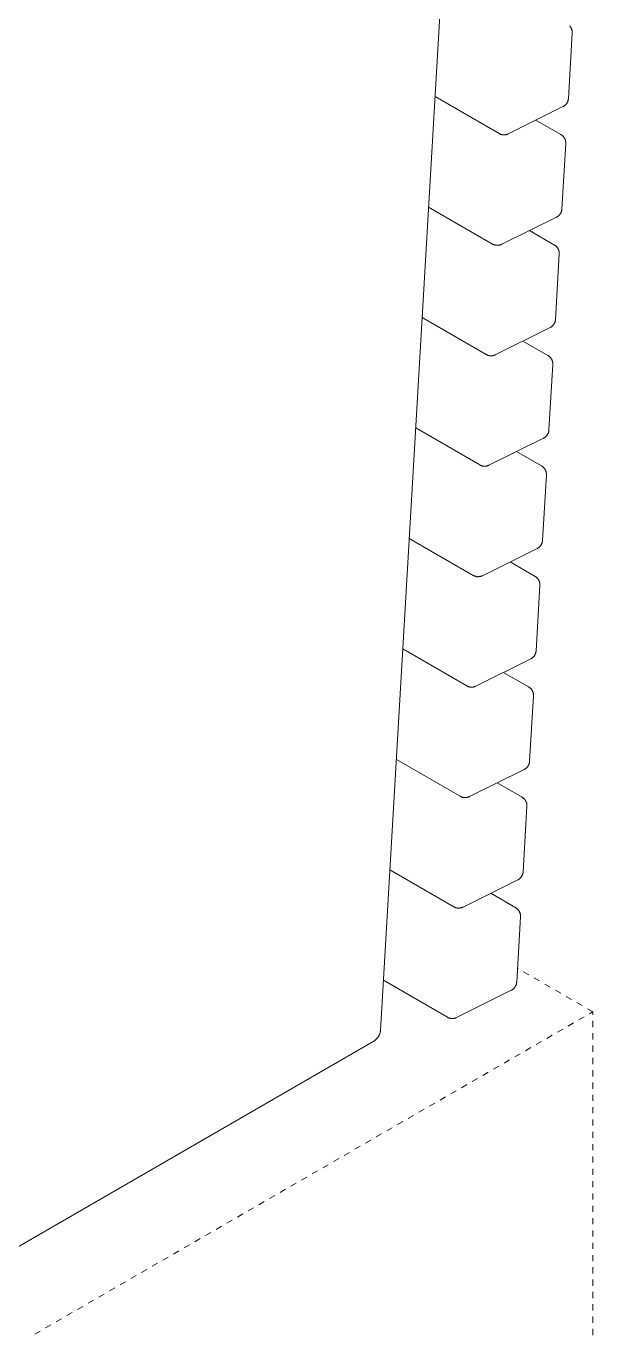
# Model space of a CAD drawing. Header units: inches. Extents: x 7 to 162, y -1 to 92.
# Drawn here: x 121.4 to 130.6, y 39.45 to 60.6 of the extents above; entities that cross this region are included whole.
import ezdxf

# ---------------------------------------------------------------- set-up
doc = ezdxf.new("R2010")
doc.units = ezdxf.units.IN
doc.linetypes.add('HIDDEN', pattern=[1.905, 1.27, -0.635])
doc.layers.add('ZANO_R', color=7, linetype='Continuous', lineweight=0)
doc.layers.add('ZANO_R_przerywana', color=250, linetype='HIDDEN', lineweight=0)

msp = doc.modelspace()

# ---------------------------------------------------------------- linework, layer by layer
at = {"layer": 'ZANO_R'}
for p, q in [((128.59193, 68.89674), (127.15269, 44.29958)), ((130.2659, 60.48923), (130.20373, 59.42668)), ((130.22536, 60.60424), (130.22895, 60.60014)), ((130.22895, 60.60014), (130.23239, 60.59592)), ((130.23239, 60.59592), (130.23568, 60.59159)), ((130.23568, 60.59159), (130.23883, 60.58714)), ((130.23883, 60.58714), (130.24181, 60.58259)), ((130.24181, 60.58259), (130.24464, 60.57794)), ((130.24464, 60.57794), (130.2473, 60.5732)), ((130.2473, 60.5732), (130.2498, 60.56836)), ((130.2498, 60.56836), (130.25214, 60.56344)), ((130.25214, 60.56344), (130.2543, 60.55844)), ((130.2543, 60.55844), (130.25628, 60.55338)), ((130.25628, 60.55338), (130.25809, 60.54824)), ((130.25809, 60.54824), (130.25972, 60.54305)), ((130.25972, 60.54305), (130.26117, 60.5378)), ((130.26117, 60.5378), (130.26244, 60.53251)), ((130.26244, 60.53251), (130.26353, 60.52717)), ((130.26353, 60.52717), (130.26443, 60.5218)), ((130.26443, 60.5218), (130.26514, 60.51641)), ((130.26514, 60.51641), (130.26567, 60.51099)), ((130.26567, 60.51099), (130.26601, 60.50556)), ((130.26613, 60.49467), (130.2659, 60.48923)), ((130.26601, 60.50556), (130.26616, 60.50012)), ((130.26616, 60.50012), (130.26613, 60.49467)), ((129.07855, 58.8579), (128.03963, 59.45772)), ((130.11652, 59.29477), (129.22741, 58.85323)), ((130.12126, 59.29723), (130.11652, 59.29477)), ((130.12592, 59.29984), (130.12126, 59.29723)), ((130.13049, 59.30262), (130.12592, 59.29984)), ((130.13496, 59.30554), (130.13049, 59.30262)), ((130.13933, 59.30862), (130.13496, 59.30554)), ((130.14359, 59.31184), (130.13933, 59.30862)), ((130.14774, 59.31521), (130.14359, 59.31184)), ((130.15178, 59.31871), (130.14774, 59.31521)), ((130.15569, 59.32235), (130.15178, 59.31871)), ((130.15948, 59.32612), (130.15569, 59.32235)), ((130.16313, 59.33002), (130.15948, 59.32612)), ((130.16665, 59.33404), (130.16313, 59.33002)), ((130.17004, 59.33817), (130.16665, 59.33404)), ((130.17328, 59.34242), (130.17004, 59.33817)), ((130.17638, 59.34677), (130.17328, 59.34242)), ((130.17933, 59.35123), (130.17638, 59.34677)), ((130.18212, 59.35579), (130.17933, 59.35123)), ((130.18476, 59.36043), (130.18212, 59.35579)), ((130.18724, 59.36517), (130.18476, 59.36043)), ((130.18955, 59.36998), (130.18724, 59.36517)), ((130.19171, 59.37487), (130.18955, 59.36998)), ((130.19369, 59.37983), (130.19171, 59.37487)), ((130.19551, 59.38486), (130.19369, 59.37983)), ((130.19715, 59.38994), (130.19551, 59.38486)), ((130.19862, 59.39508), (130.19715, 59.38994)), ((130.19992, 59.40027), (130.19862, 59.39508)), ((130.20104, 59.40549), (130.19992, 59.40027)), ((130.20198, 59.41075), (130.20104, 59.40549)), ((130.20274, 59.41604), (130.20198, 59.41075)), ((130.20333, 59.42135), (130.20274, 59.41604)), ((130.20373, 59.42668), (130.20333, 59.42135)), ((129.67647, 59.07624), (130.08247, 58.84183)), ((129.08322, 58.8553), (129.07855, 58.8579)), ((129.08799, 58.85287), (129.08322, 58.8553)), ((129.09283, 58.85059), (129.08799, 58.85287)), ((129.09775, 58.84849), (129.09283, 58.85059)), ((129.10273, 58.84655), (129.09775, 58.84849)), ((129.10778, 58.84478), (129.10273, 58.84655)), ((129.11288, 58.84318), (129.10778, 58.84478)), ((129.11804, 58.84176), (129.11288, 58.84318)), ((129.12324, 58.84052), (129.11804, 58.84176)), ((129.12848, 58.83945), (129.12324, 58.84052)), ((129.13376, 58.83856), (129.12848, 58.83945)), ((129.13906, 58.83785), (129.13376, 58.83856)), ((129.14438, 58.83732), (129.13906, 58.83785)), ((129.14972, 58.83697), (129.14438, 58.83732)), ((129.15506, 58.8368), (129.14972, 58.83697)), ((129.16041, 58.83682), (129.15506, 58.8368)), ((129.16576, 58.83701), (129.16041, 58.83682)), ((129.17109, 58.83739), (129.16576, 58.83701)), ((129.17641, 58.83795), (129.17109, 58.83739)), ((129.18171, 58.83869), (129.17641, 58.83795)), ((129.18698, 58.8396), (129.18171, 58.83869)), ((129.19222, 58.8407), (129.18698, 58.8396)), ((129.19741, 58.84197), (129.19222, 58.8407)), ((129.20256, 58.84342), (129.19741, 58.84197)), ((129.20766, 58.84504), (129.20256, 58.84342)), ((129.2127, 58.84684), (129.20766, 58.84504)), ((129.21767, 58.8488), (129.2127, 58.84684)), ((129.22258, 58.85093), (129.21767, 58.8488)), ((129.22741, 58.85323), (129.22258, 58.85093)), ((130.08247, 58.84183), (130.08714, 58.83902)), ((130.08714, 58.83902), (130.09171, 58.83606)), ((130.09171, 58.83606), (130.09617, 58.83294)), ((130.09617, 58.83294), (130.10052, 58.82967)), ((130.10052, 58.82967), (130.10476, 58.82625)), ((130.10476, 58.82625), (130.10887, 58.82269)), ((130.10887, 58.82269), (130.11286, 58.81899)), ((130.11286, 58.81899), (130.11672, 58.81515)), ((130.11672, 58.81515), (130.12045, 58.81118)), ((130.12045, 58.81118), (130.12403, 58.80708)), ((130.12403, 58.80708), (130.12747, 58.80286)), ((130.12747, 58.80286), (130.13077, 58.79853)), ((130.13077, 58.79853), (130.13391, 58.79409)), ((130.16098, 58.69617), (130.09881, 57.63362)), ((130.13391, 58.79409), (130.1369, 58.78953)), ((130.1369, 58.78953), (130.13972, 58.78488)), ((130.13972, 58.78488), (130.14239, 58.78014)), ((130.14239, 58.78014), (130.14489, 58.7753)), ((130.14489, 58.7753), (130.14722, 58.77038)), ((130.14722, 58.77038), (130.14938, 58.76538)), ((130.14938, 58.76538), (130.15137, 58.76032)), ((130.15137, 58.76032), (130.15317, 58.75518)), ((130.15317, 58.75518), (130.15481, 58.74999)), ((130.15481, 58.74999), (130.15626, 58.74474)), ((130.15626, 58.74474), (130.15753, 58.73945)), ((130.15753, 58.73945), (130.15861, 58.73411)), ((130.15861, 58.73411), (130.15951, 58.72875)), ((130.15951, 58.72875), (130.16023, 58.72335)), ((130.16023, 58.72335), (130.16075, 58.71793)), ((130.16075, 58.71793), (130.16109, 58.7125)), ((130.16121, 58.70161), (130.16098, 58.69617)), ((130.16109, 58.7125), (130.16124, 58.70706)), ((130.16124, 58.70706), (130.16121, 58.70161)), ((128.97363, 57.06484), (127.93471, 57.66466)), ((130.05077, 57.52929), (130.04686, 57.52565)), ((130.05456, 57.53306), (130.05077, 57.52929)), ((130.05822, 57.53696), (130.05456, 57.53306)), ((130.06174, 57.54098), (130.05822, 57.53696)), ((130.06512, 57.54511), (130.06174, 57.54098)), ((130.06837, 57.54936), (130.06512, 57.54511)), ((130.07146, 57.55371), (130.06837, 57.54936)), ((130.07441, 57.55817), (130.07146, 57.55371)), ((130.0772, 57.56273), (130.07441, 57.55817)), ((130.07984, 57.56737), (130.0772, 57.56273)), ((130.08232, 57.57211), (130.07984, 57.56737)), ((130.08464, 57.57692), (130.08232, 57.57211)), ((130.08679, 57.58181), (130.08464, 57.57692)), ((130.08877, 57.58678), (130.08679, 57.58181)), ((130.09059, 57.5918), (130.08877, 57.58678)), ((130.09223, 57.59689), (130.09059, 57.5918)), ((130.09371, 57.60202), (130.09223, 57.59689)), ((130.095, 57.60721), (130.09371, 57.60202)), ((130.09612, 57.61243), (130.095, 57.60721)), ((130.09706, 57.61769), (130.09612, 57.61243)), ((130.09783, 57.62298), (130.09706, 57.61769)), ((130.09841, 57.62829), (130.09783, 57.62298)), ((130.09881, 57.63362), (130.09841, 57.62829)), ((130.0116, 57.50171), (129.12249, 57.06017)), ((130.01635, 57.50417), (130.0116, 57.50171)), ((130.02101, 57.50678), (130.01635, 57.50417)), ((130.02557, 57.50956), (130.02101, 57.50678)), ((130.03004, 57.51248), (130.02557, 57.50956)), ((130.03441, 57.51556), (130.03004, 57.51248)), ((130.03867, 57.51878), (130.03441, 57.51556)), ((130.04282, 57.52215), (130.03867, 57.51878)), ((130.04686, 57.52565), (130.04282, 57.52215)), ((129.57155, 57.28318), (129.97756, 57.04877)), ((128.97831, 57.06224), (128.97363, 57.06484)), ((128.98307, 57.05981), (128.97831, 57.06224)), ((128.98791, 57.05753), (128.98307, 57.05981)), ((128.99283, 57.05543), (128.98791, 57.05753)), ((128.99781, 57.05349), (128.99283, 57.05543)), ((129.00286, 57.05172), (128.99781, 57.05349)), ((129.00797, 57.05013), (129.00286, 57.05172)), ((129.01312, 57.0487), (129.00797, 57.05013)), ((129.01833, 57.04746), (129.01312, 57.0487)), ((129.02357, 57.04639), (129.01833, 57.04746)), ((129.02884, 57.0455), (129.02357, 57.04639)), ((129.03414, 57.04479), (129.02884, 57.0455)), ((129.03946, 57.04426), (129.03414, 57.04479)), ((129.0448, 57.04391), (129.03946, 57.04426)), ((129.05015, 57.04374), (129.0448, 57.04391)), ((129.0555, 57.04376), (129.05015, 57.04374)), ((129.06084, 57.04395), (129.0555, 57.04376)), ((129.06618, 57.04433), (129.06084, 57.04395)), ((129.0715, 57.04489), (129.06618, 57.04433)), ((129.07679, 57.04563), (129.0715, 57.04489)), ((129.08206, 57.04654), (129.07679, 57.04563)), ((129.0873, 57.04764), (129.08206, 57.04654)), ((129.09249, 57.04891), (129.0873, 57.04764)), ((129.09764, 57.05036), (129.09249, 57.04891)), ((129.10274, 57.05198), (129.09764, 57.05036)), ((129.10778, 57.05378), (129.10274, 57.05198)), ((129.11275, 57.05574), (129.10778, 57.05378)), ((129.11766, 57.05787), (129.11275, 57.05574)), ((129.12249, 57.06017), (129.11766, 57.05787)), ((129.97756, 57.04877), (129.98222, 57.04596)), ((129.98222, 57.04596), (129.98679, 57.043)), ((129.98679, 57.043), (129.99125, 57.03988)), ((129.99125, 57.03988), (129.9956, 57.03661)), ((130.05607, 56.90311), (129.9939, 55.84056)), ((129.9956, 57.03661), (129.99984, 57.03319)), ((129.99984, 57.03319), (130.00396, 57.02963)), ((130.00396, 57.02963), (130.00795, 57.02593)), ((130.00795, 57.02593), (130.01181, 57.02209)), ((130.01181, 57.02209), (130.01553, 57.01812)), ((130.01553, 57.01812), (130.01911, 57.01402)), ((130.01911, 57.01402), (130.02256, 57.0098)), ((130.02256, 57.0098), (130.02585, 57.00547)), ((130.02585, 57.00547), (130.02899, 57.00103)), ((130.02899, 57.00103), (130.03198, 56.99647)), ((130.03198, 56.99647), (130.03481, 56.99182)), ((130.03481, 56.99182), (130.03747, 56.98708)), ((130.03747, 56.98708), (130.03997, 56.98224)), ((130.03997, 56.98224), (130.0423, 56.97732)), ((130.0423, 56.97732), (130.04446, 56.97233)), ((130.04446, 56.97233), (130.04645, 56.96726)), ((130.04645, 56.96726), (130.04826, 56.96212)), ((130.04826, 56.96212), (130.04989, 56.95693)), ((130.04989, 56.95693), (130.05134, 56.95168)), ((130.05134, 56.95168), (130.05261, 56.94639)), ((130.05261, 56.94639), (130.05369, 56.94105)), ((130.05369, 56.94105), (130.05459, 56.93569)), ((130.05459, 56.93569), (130.05531, 56.93029)), ((130.05531, 56.93029), (130.05584, 56.92487)), ((130.05584, 56.92487), (130.05618, 56.91944)), ((130.05629, 56.90855), (130.05607, 56.90311)), ((130.05618, 56.91944), (130.05633, 56.914)), ((130.05633, 56.914), (130.05629, 56.90855)), ((128.86871, 55.27178), (127.8298, 55.8716)), ((129.9939, 55.84056), (129.99349, 55.83523)), ((129.90668, 55.70865), (129.01757, 55.26711)), ((129.91143, 55.71111), (129.90668, 55.70865)), ((129.91609, 55.71372), (129.91143, 55.71111)), ((129.92066, 55.7165), (129.91609, 55.71372)), ((129.92513, 55.71942), (129.92066, 55.7165)), ((129.9295, 55.7225), (129.92513, 55.71942)), ((129.93376, 55.72572), (129.9295, 55.7225)), ((129.93791, 55.72909), (129.93376, 55.72572)), ((129.94194, 55.73259), (129.93791, 55.72909)), ((129.94585, 55.73623), (129.94194, 55.73259)), ((129.94964, 55.74), (129.94585, 55.73623)), ((129.9533, 55.7439), (129.94964, 55.74)), ((129.95682, 55.74792), (129.9533, 55.7439)), ((129.96021, 55.75205), (129.95682, 55.74792)), ((129.96345, 55.7563), (129.96021, 55.75205)), ((129.96655, 55.76066), (129.96345, 55.7563)), ((129.96949, 55.76511), (129.96655, 55.76066)), ((129.97229, 55.76967), (129.96949, 55.76511)), ((129.97492, 55.77431), (129.97229, 55.76967)), ((129.9774, 55.77905), (129.97492, 55.77431)), ((129.97972, 55.78386), (129.9774, 55.77905)), ((129.98187, 55.78875), (129.97972, 55.78386)), ((129.98386, 55.79372), (129.98187, 55.78875)), ((129.98567, 55.79874), (129.98386, 55.79372)), ((129.98732, 55.80383), (129.98567, 55.79874)), ((129.98879, 55.80896), (129.98732, 55.80383)), ((129.99009, 55.81415), (129.98879, 55.80896)), ((129.99121, 55.81937), (129.99009, 55.81415)), ((129.99215, 55.82463), (129.99121, 55.81937)), ((129.99291, 55.82992), (129.99215, 55.82463)), ((129.99349, 55.83523), (129.99291, 55.82992)), ((129.46663, 55.49012), (129.87264, 55.25571)), ((128.87339, 55.26918), (128.86871, 55.27178)), ((128.87815, 55.26675), (128.87339, 55.26918)), ((128.883, 55.26447), (128.87815, 55.26675)), ((128.88791, 55.26237), (128.883, 55.26447)), ((128.8929, 55.26043), (128.88791, 55.26237)), ((128.89795, 55.25866), (128.8929, 55.26043)), ((128.90305, 55.25707), (128.89795, 55.25866)), ((128.90821, 55.25564), (128.90305, 55.25707)), ((128.91341, 55.2544), (128.90821, 55.25564)), ((128.91865, 55.25333), (128.91341, 55.2544)), ((128.92392, 55.25244), (128.91865, 55.25333)), ((128.92923, 55.25173), (128.92392, 55.25244)), ((128.93455, 55.2512), (128.92923, 55.25173)), ((128.93989, 55.25085), (128.93455, 55.2512)), ((128.94523, 55.25068), (128.93989, 55.25085)), ((128.95058, 55.2507), (128.94523, 55.25068)), ((128.95593, 55.25089), (128.95058, 55.2507)), ((128.96126, 55.25127), (128.95593, 55.25089)), ((128.96658, 55.25183), (128.96126, 55.25127)), ((128.97188, 55.25257), (128.96658, 55.25183)), ((128.97715, 55.25348), (128.97188, 55.25257)), ((128.98238, 55.25458), (128.97715, 55.25348)), ((128.98758, 55.25585), (128.98238, 55.25458)), ((128.99273, 55.2573), (128.98758, 55.25585)), ((128.99782, 55.25892), (128.99273, 55.2573)), ((129.00286, 55.26072), (128.99782, 55.25892)), ((129.00784, 55.26268), (129.00286, 55.26072)), ((129.01274, 55.26481), (129.00784, 55.26268)), ((129.01757, 55.26711), (129.01274, 55.26481)), ((129.87264, 55.25571), (129.87731, 55.25291)), ((129.87731, 55.25291), (129.88187, 55.24994)), ((129.88187, 55.24994), (129.88634, 55.24682)), ((129.88634, 55.24682), (129.89069, 55.24355)), ((129.89069, 55.24355), (129.89492, 55.24013)), ((129.89492, 55.24013), (129.89904, 55.23657)), ((129.89904, 55.23657), (129.90303, 55.23287)), ((129.90303, 55.23287), (129.90689, 55.22903)), ((129.90689, 55.22903), (129.91061, 55.22506)), ((129.91061, 55.22506), (129.9142, 55.22096)), ((129.9142, 55.22096), (129.91764, 55.21675)), ((129.91764, 55.21675), (129.92093, 55.21241)), ((129.92093, 55.21241), (129.92408, 55.20797)), ((129.92408, 55.20797), (129.92706, 55.20342)), ((129.92706, 55.20342), (129.92989, 55.19876)), ((129.95115, 55.11006), (129.88898, 54.0475)), ((129.92989, 55.19876), (129.93256, 55.19402)), ((129.93256, 55.19402), (129.93505, 55.18918)), ((129.93505, 55.18918), (129.93739, 55.18426)), ((129.93739, 55.18426), (129.93955, 55.17927)), ((129.93955, 55.17927), (129.94153, 55.1742)), ((129.94153, 55.1742), (129.94334, 55.16906)), ((129.94334, 55.16906), (129.94497, 55.16387)), ((129.94497, 55.16387), (129.94642, 55.15862)), ((129.94642, 55.15862), (129.94769, 55.15333)), ((129.94769, 55.15333), (129.94878, 55.148)), ((129.94878, 55.148), (129.94968, 55.14263)), ((129.94968, 55.14263), (129.95039, 55.13723)), ((129.95039, 55.13723), (129.95092, 55.13181)), ((129.95092, 55.13181), (129.95126, 55.12638)), ((129.95138, 55.11549), (129.95115, 55.11006)), ((129.95126, 55.12638), (129.95141, 55.12094)), ((129.95141, 55.12094), (129.95138, 55.11549)), ((128.7638, 53.47872), (127.72488, 54.07854)), ((129.82884, 53.93266), (129.82458, 53.92944)), ((129.83299, 53.93603), (129.82884, 53.93266)), ((129.83703, 53.93953), (129.83299, 53.93603)), ((129.84094, 53.94317), (129.83703, 53.93953)), ((129.84473, 53.94694), (129.84094, 53.94317)), ((129.84838, 53.95084), (129.84473, 53.94694)), ((129.85191, 53.95486), (129.84838, 53.95084)), ((129.85529, 53.95899), (129.85191, 53.95486)), ((129.85853, 53.96324), (129.85529, 53.95899)), ((129.86163, 53.9676), (129.85853, 53.96324)), ((129.86458, 53.97205), (129.86163, 53.9676)), ((129.86737, 53.97661), (129.86458, 53.97205)), ((129.87001, 53.98126), (129.86737, 53.97661)), ((129.87249, 53.98599), (129.87001, 53.98126)), ((129.8748, 53.9908), (129.87249, 53.98599)), ((129.87696, 53.9957), (129.8748, 53.9908)), ((129.87894, 54.00066), (129.87696, 53.9957)), ((129.88076, 54.00568), (129.87894, 54.00066)), ((129.8824, 54.01077), (129.88076, 54.00568)), ((129.88387, 54.0159), (129.8824, 54.01077)), ((129.88517, 54.02109), (129.88387, 54.0159)), ((129.88629, 54.02631), (129.88517, 54.02109)), ((129.88723, 54.03157), (129.88629, 54.02631)), ((129.88799, 54.03686), (129.88723, 54.03157)), ((129.88858, 54.04217), (129.88799, 54.03686)), ((129.88898, 54.0475), (129.88858, 54.04217)), ((129.80177, 53.91559), (128.91266, 53.47405)), ((129.80651, 53.91805), (129.80177, 53.91559)), ((129.81117, 53.92066), (129.80651, 53.91805)), ((129.81574, 53.92344), (129.81117, 53.92066)), ((129.82021, 53.92636), (129.81574, 53.92344)), ((129.82458, 53.92944), (129.82021, 53.92636)), ((129.36172, 53.69706), (129.76772, 53.46265)), ((128.76848, 53.47612), (128.7638, 53.47872)), ((128.77324, 53.47369), (128.76848, 53.47612)), ((128.77808, 53.47142), (128.77324, 53.47369)), ((128.783, 53.46931), (128.77808, 53.47142)), ((128.78798, 53.46737), (128.783, 53.46931)), ((128.79303, 53.4656), (128.78798, 53.46737)), ((128.79813, 53.46401), (128.79303, 53.4656)), ((128.80329, 53.46259), (128.79813, 53.46401)), ((128.80849, 53.46134), (128.80329, 53.46259)), ((128.81373, 53.46027), (128.80849, 53.46134)), ((128.81901, 53.45938), (128.81373, 53.46027)), ((128.82431, 53.45867), (128.81901, 53.45938)), ((128.82963, 53.45814), (128.82431, 53.45867)), ((128.83497, 53.45779), (128.82963, 53.45814)), ((128.84031, 53.45763), (128.83497, 53.45779)), ((128.84566, 53.45764), (128.84031, 53.45763)), ((128.85101, 53.45783), (128.84566, 53.45764)), ((128.85634, 53.45821), (128.85101, 53.45783)), ((128.86166, 53.45877), (128.85634, 53.45821)), ((128.86696, 53.45951), (128.86166, 53.45877)), ((128.87223, 53.46042), (128.86696, 53.45951)), ((128.87747, 53.46152), (128.87223, 53.46042)), ((128.88266, 53.46279), (128.87747, 53.46152)), ((128.88781, 53.46424), (128.88266, 53.46279)), ((128.89291, 53.46586), (128.88781, 53.46424)), ((128.89795, 53.46766), (128.89291, 53.46586)), ((128.90292, 53.46962), (128.89795, 53.46766)), ((128.90783, 53.47175), (128.90292, 53.46962)), ((128.91266, 53.47405), (128.90783, 53.47175)), ((129.76772, 53.46265), (129.77239, 53.45985)), ((129.77239, 53.45985), (129.77696, 53.45688)), ((129.77696, 53.45688), (129.78142, 53.45377)), ((129.78142, 53.45377), (129.78577, 53.45049)), ((129.84623, 53.317), (129.78406, 52.25444)), ((129.78577, 53.45049), (129.79001, 53.44708)), ((129.79001, 53.44708), (129.79412, 53.44351)), ((129.79412, 53.44351), (129.79811, 53.43981)), ((129.79811, 53.43981), (129.80197, 53.43597)), ((129.80197, 53.43597), (129.8057, 53.432)), ((129.8057, 53.432), (129.80928, 53.4279)), ((129.80928, 53.4279), (129.81272, 53.42369)), ((129.81272, 53.42369), (129.81602, 53.41935)), ((129.81602, 53.41935), (129.81916, 53.41491)), ((129.81916, 53.41491), (129.82215, 53.41036)), ((129.82215, 53.41036), (129.82497, 53.4057)), ((129.82497, 53.4057), (129.82764, 53.40096)), ((129.82764, 53.40096), (129.83014, 53.39612)), ((129.83014, 53.39612), (129.83247, 53.3912)), ((129.83247, 53.3912), (129.83463, 53.38621)), ((129.83463, 53.38621), (129.83662, 53.38114)), ((129.83662, 53.38114), (129.83843, 53.376)), ((129.83843, 53.376), (129.84006, 53.37081)), ((129.84006, 53.37081), (129.84151, 53.36556)), ((129.84151, 53.36556), (129.84278, 53.36027)), ((129.84278, 53.36027), (129.84386, 53.35494)), ((129.84386, 53.35494), (129.84476, 53.34957)), ((129.84476, 53.34957), (129.84548, 53.34417)), ((129.84548, 53.34417), (129.846, 53.33875)), ((129.846, 53.33875), (129.84634, 53.33332)), ((129.84646, 53.32244), (129.84623, 53.317)), ((129.84634, 53.33332), (129.84649, 53.32788)), ((129.84649, 53.32788), (129.84646, 53.32244)), ((128.65888, 51.68566), (127.61996, 52.28548)), ((129.78308, 52.2438), (129.78231, 52.23851)), ((129.78366, 52.24911), (129.78308, 52.2438)), ((129.78406, 52.25444), (129.78366, 52.24911)), ((129.69685, 52.12253), (128.80774, 51.68099)), ((129.7016, 52.12499), (129.69685, 52.12253)), ((129.70626, 52.12761), (129.7016, 52.12499)), ((129.71082, 52.13038), (129.70626, 52.12761)), ((129.71529, 52.13331), (129.71082, 52.13038)), ((129.71966, 52.13638), (129.71529, 52.13331)), ((129.72392, 52.13961), (129.71966, 52.13638)), ((129.72808, 52.14297), (129.72392, 52.13961)), ((129.73211, 52.14648), (129.72808, 52.14297)), ((129.73602, 52.15012), (129.73211, 52.14648)), ((129.73981, 52.15388), (129.73602, 52.15012)), ((129.74347, 52.15778), (129.73981, 52.15388)), ((129.74699, 52.1618), (129.74347, 52.15778)), ((129.75037, 52.16593), (129.74699, 52.1618)), ((129.75362, 52.17018), (129.75037, 52.16593)), ((129.75671, 52.17454), (129.75362, 52.17018)), ((129.75966, 52.17899), (129.75671, 52.17454)), ((129.76245, 52.18355), (129.75966, 52.17899)), ((129.76509, 52.1882), (129.76245, 52.18355)), ((129.76757, 52.19293), (129.76509, 52.1882)), ((129.76989, 52.19775), (129.76757, 52.19293)), ((129.77204, 52.20264), (129.76989, 52.19775)), ((129.77402, 52.2076), (129.77204, 52.20264)), ((129.77584, 52.21262), (129.77402, 52.2076)), ((129.77749, 52.21771), (129.77584, 52.21262)), ((129.77896, 52.22284), (129.77749, 52.21771)), ((129.78025, 52.22803), (129.77896, 52.22284)), ((129.78137, 52.23325), (129.78025, 52.22803)), ((129.78231, 52.23851), (129.78137, 52.23325)), ((129.2568, 51.904), (129.66281, 51.66959)), ((128.66356, 51.68306), (128.65888, 51.68566)), ((128.66832, 51.68063), (128.66356, 51.68306)), ((128.67316, 51.67836), (128.66832, 51.68063)), ((128.67808, 51.67625), (128.67316, 51.67836)), ((128.68306, 51.67431), (128.67808, 51.67625)), ((128.68811, 51.67254), (128.68306, 51.67431)), ((128.69322, 51.67095), (128.68811, 51.67254)), ((128.69837, 51.66953), (128.69322, 51.67095)), ((128.70358, 51.66828), (128.69837, 51.66953)), ((128.70882, 51.66721), (128.70358, 51.66828)), ((128.71409, 51.66632), (128.70882, 51.66721)), ((128.71939, 51.66561), (128.71409, 51.66632)), ((128.72471, 51.66508), (128.71939, 51.66561)), ((128.73005, 51.66473), (128.72471, 51.66508)), ((128.7354, 51.66457), (128.73005, 51.66473)), ((128.74075, 51.66458), (128.7354, 51.66457)), ((128.74609, 51.66478), (128.74075, 51.66458)), ((128.75143, 51.66515), (128.74609, 51.66478)), ((128.75675, 51.66571), (128.75143, 51.66515)), ((128.76204, 51.66645), (128.75675, 51.66571)), ((128.76731, 51.66737), (128.76204, 51.66645)), ((128.77255, 51.66846), (128.76731, 51.66737)), ((128.77774, 51.66973), (128.77255, 51.66846)), ((128.78289, 51.67118), (128.77774, 51.66973)), ((128.78799, 51.6728), (128.78289, 51.67118)), ((128.79303, 51.6746), (128.78799, 51.6728)), ((128.798, 51.67656), (128.79303, 51.6746)), ((128.80291, 51.6787), (128.798, 51.67656)), ((128.80774, 51.68099), (128.80291, 51.6787)), ((129.66281, 51.66959), (129.66747, 51.66679)), ((129.66747, 51.66679), (129.67204, 51.66382)), ((129.67204, 51.66382), (129.6765, 51.66071)), ((129.6765, 51.66071), (129.68086, 51.65744)), ((129.68086, 51.65744), (129.68509, 51.65402)), ((129.68509, 51.65402), (129.68921, 51.65045)), ((129.68921, 51.65045), (129.6932, 51.64675)), ((129.6932, 51.64675), (129.69706, 51.64291)), ((129.69706, 51.64291), (129.70078, 51.63894)), ((129.70078, 51.63894), (129.70437, 51.63484)), ((129.70437, 51.63484), (129.70781, 51.63063)), ((129.70781, 51.63063), (129.7111, 51.62629)), ((129.7111, 51.62629), (129.71424, 51.62185)), ((129.71424, 51.62185), (129.71723, 51.6173)), ((129.71723, 51.6173), (129.72006, 51.61265)), ((129.72006, 51.61265), (129.72272, 51.6079)), ((129.72272, 51.6079), (129.72522, 51.60306)), ((129.74132, 51.52394), (129.67915, 50.46138)), ((129.72522, 51.60306), (129.72755, 51.59814)), ((129.72755, 51.59814), (129.72971, 51.59315)), ((129.72971, 51.59315), (129.7317, 51.58808)), ((129.7317, 51.58808), (129.73351, 51.58294)), ((129.73351, 51.58294), (129.73514, 51.57775)), ((129.73514, 51.57775), (129.73659, 51.5725)), ((129.73659, 51.5725), (129.73786, 51.56721)), ((129.73786, 51.56721), (129.73894, 51.56188)), ((129.73894, 51.56188), (129.73984, 51.55651)), ((129.73984, 51.55651), (129.74056, 51.55111)), ((129.74056, 51.55111), (129.74109, 51.54569)), ((129.74109, 51.54569), (129.74143, 51.54026)), ((129.74154, 51.52938), (129.74132, 51.52394)), ((129.74143, 51.54026), (129.74158, 51.53482)), ((129.74158, 51.53482), (129.74154, 51.52938)), ((128.55397, 49.8926), (127.51505, 50.49242)), ((129.60591, 50.33732), (129.60134, 50.33455)), ((129.61038, 50.34025), (129.60591, 50.33732)), ((129.61475, 50.34332), (129.61038, 50.34025)), ((129.61901, 50.34655), (129.61475, 50.34332)), ((129.62316, 50.34991), (129.61901, 50.34655)), ((129.62719, 50.35342), (129.62316, 50.34991)), ((129.63111, 50.35706), (129.62719, 50.35342)), ((129.63489, 50.36083), (129.63111, 50.35706)), ((129.63855, 50.36472), (129.63489, 50.36083)), ((129.64207, 50.36874), (129.63855, 50.36472)), ((129.64546, 50.37288), (129.64207, 50.36874)), ((129.6487, 50.37712), (129.64546, 50.37288)), ((129.6518, 50.38148), (129.6487, 50.37712)), ((129.65474, 50.38594), (129.6518, 50.38148)), ((129.65754, 50.39049), (129.65474, 50.38594)), ((129.66017, 50.39514), (129.65754, 50.39049)), ((129.66265, 50.39987), (129.66017, 50.39514)), ((129.66497, 50.40469), (129.66265, 50.39987)), ((129.66712, 50.40958), (129.66497, 50.40469)), ((129.66911, 50.41454), (129.66712, 50.40958)), ((129.67092, 50.41956), (129.66911, 50.41454)), ((129.67257, 50.42465), (129.67092, 50.41956)), ((129.67404, 50.42979), (129.67257, 50.42465)), ((129.67534, 50.43497), (129.67404, 50.42979)), ((129.67646, 50.44019), (129.67534, 50.43497)), ((129.6774, 50.44545), (129.67646, 50.44019)), ((129.67816, 50.45074), (129.6774, 50.44545)), ((129.67874, 50.45605), (129.67816, 50.45074)), ((129.67915, 50.46138), (129.67874, 50.45605)), ((129.59194, 50.32947), (128.70282, 49.88793)), ((129.59668, 50.33193), (129.59194, 50.32947)), ((129.60134, 50.33455), (129.59668, 50.33193)), ((129.15188, 50.11094), (129.55789, 49.87653)), ((128.55864, 49.89), (128.55397, 49.8926)), ((128.5634, 49.88757), (128.55864, 49.89)), ((128.56825, 49.8853), (128.5634, 49.88757)), ((128.57316, 49.88319), (128.56825, 49.8853)), ((128.57815, 49.88125), (128.57316, 49.88319)), ((128.5832, 49.87948), (128.57815, 49.88125)), ((128.5883, 49.87789), (128.5832, 49.87948)), ((128.59346, 49.87647), (128.5883, 49.87789)), ((128.59866, 49.87522), (128.59346, 49.87647)), ((128.6039, 49.87415), (128.59866, 49.87522)), ((128.60917, 49.87326), (128.6039, 49.87415)), ((128.61448, 49.87255), (128.60917, 49.87326)), ((128.6198, 49.87202), (128.61448, 49.87255)), ((128.62514, 49.87167), (128.6198, 49.87202)), ((128.63048, 49.87151), (128.62514, 49.87167)), ((128.63583, 49.87152), (128.63048, 49.87151)), ((128.64118, 49.87172), (128.63583, 49.87152)), ((128.64651, 49.87209), (128.64118, 49.87172)), ((128.65183, 49.87265), (128.64651, 49.87209)), ((128.65713, 49.87339), (128.65183, 49.87265)), ((128.6624, 49.87431), (128.65713, 49.87339)), ((128.66763, 49.8754), (128.6624, 49.87431)), ((128.67283, 49.87667), (128.66763, 49.8754)), ((128.67798, 49.87812), (128.67283, 49.87667)), ((128.68307, 49.87974), (128.67798, 49.87812)), ((128.68811, 49.88154), (128.68307, 49.87974)), ((128.69309, 49.8835), (128.68811, 49.88154)), ((128.69799, 49.88564), (128.69309, 49.8835)), ((128.70282, 49.88793), (128.69799, 49.88564)), ((129.55789, 49.87653), (129.56256, 49.87373)), ((129.56256, 49.87373), (129.56713, 49.87077)), ((129.56713, 49.87077), (129.57159, 49.86765)), ((129.57159, 49.86765), (129.57594, 49.86438)), ((129.6364, 49.73088), (129.57423, 48.66832)), ((129.57594, 49.86438), (129.58017, 49.86096)), ((129.58017, 49.86096), (129.58429, 49.85739)), ((129.58429, 49.85739), (129.58828, 49.85369)), ((129.58828, 49.85369), (129.59214, 49.84985)), ((129.59214, 49.84985), (129.59586, 49.84588)), ((129.59586, 49.84588), (129.59945, 49.84179)), ((129.59945, 49.84179), (129.60289, 49.83757)), ((129.60289, 49.83757), (129.60618, 49.83323)), ((129.60618, 49.83323), (129.60933, 49.82879)), ((129.60933, 49.82879), (129.61231, 49.82424)), ((129.61231, 49.82424), (129.61514, 49.81959)), ((129.61514, 49.81959), (129.61781, 49.81484)), ((129.61781, 49.81484), (129.62031, 49.81)), ((129.62031, 49.81), (129.62264, 49.80508)), ((129.62264, 49.80508), (129.6248, 49.80009)), ((129.6248, 49.80009), (129.62678, 49.79502)), ((129.62678, 49.79502), (129.62859, 49.78989)), ((129.62859, 49.78989), (129.63022, 49.78469)), ((129.63022, 49.78469), (129.63167, 49.77945)), ((129.63167, 49.77945), (129.63294, 49.77415)), ((129.63294, 49.77415), (129.63403, 49.76882)), ((129.63403, 49.76882), (129.63493, 49.76345)), ((129.63493, 49.76345), (129.63564, 49.75805)), ((129.63564, 49.75805), (129.63617, 49.75263)), ((129.63617, 49.75263), (129.63651, 49.7472)), ((129.63663, 49.73632), (129.6364, 49.73088)), ((129.63651, 49.7472), (129.63666, 49.74176)), ((129.63666, 49.74176), (129.63663, 49.73632)), ((128.44905, 48.09954), (127.41013, 48.69936)), ((129.57154, 48.64713), (129.57042, 48.64191)), ((129.57248, 48.65239), (129.57154, 48.64713)), ((129.57324, 48.65768), (129.57248, 48.65239)), ((129.57383, 48.663), (129.57324, 48.65768)), ((129.57423, 48.66832), (129.57383, 48.663)), ((129.48702, 48.53641), (128.59791, 48.09487)), ((129.49176, 48.53887), (129.48702, 48.53641)), ((129.49642, 48.54149), (129.49176, 48.53887)), ((129.50099, 48.54426), (129.49642, 48.54149)), ((129.50546, 48.54719), (129.50099, 48.54426)), ((129.50983, 48.55026), (129.50546, 48.54719)), ((129.51409, 48.55349), (129.50983, 48.55026)), ((129.51824, 48.55685), (129.51409, 48.55349)), ((129.52228, 48.56036), (129.51824, 48.55685)), ((129.52619, 48.564), (129.52228, 48.56036)), ((129.52998, 48.56777), (129.52619, 48.564)), ((129.53363, 48.57166), (129.52998, 48.56777)), ((129.53716, 48.57568), (129.53363, 48.57166)), ((129.54054, 48.57982), (129.53716, 48.57568)), ((129.54378, 48.58406), (129.54054, 48.57982)), ((129.54688, 48.58842), (129.54378, 48.58406)), ((129.54983, 48.59288), (129.54688, 48.58842)), ((129.55262, 48.59743), (129.54983, 48.59288)), ((129.55526, 48.60208), (129.55262, 48.59743)), ((129.55774, 48.60681), (129.55526, 48.60208)), ((129.56005, 48.61163), (129.55774, 48.60681)), ((129.56221, 48.61652), (129.56005, 48.61163)), ((129.56419, 48.62148), (129.56221, 48.61652)), ((129.56601, 48.6265), (129.56419, 48.62148)), ((129.56765, 48.63159), (129.56601, 48.6265)), ((129.56912, 48.63673), (129.56765, 48.63159)), ((129.57042, 48.64191), (129.56912, 48.63673)), ((129.04697, 48.31788), (129.45298, 48.08347)), ((128.45373, 48.09694), (128.44905, 48.09954)), ((128.45849, 48.09451), (128.45373, 48.09694)), ((128.46333, 48.09224), (128.45849, 48.09451)), ((128.46825, 48.09013), (128.46333, 48.09224)), ((128.47323, 48.08819), (128.46825, 48.09013)), ((128.47828, 48.08642), (128.47323, 48.08819)), ((128.48338, 48.08483), (128.47828, 48.08642)), ((128.48854, 48.08341), (128.48338, 48.08483)), ((128.49374, 48.08216), (128.48854, 48.08341)), ((128.49898, 48.08109), (128.49374, 48.08216)), ((128.50426, 48.0802), (128.49898, 48.08109)), ((128.50956, 48.07949), (128.50426, 48.0802)), ((128.51488, 48.07896), (128.50956, 48.07949)), ((128.52022, 48.07861), (128.51488, 48.07896)), ((128.52557, 48.07845), (128.52022, 48.07861)), ((128.53091, 48.07846), (128.52557, 48.07845)), ((128.53626, 48.07866), (128.53091, 48.07846)), ((128.54159, 48.07903), (128.53626, 48.07866)), ((128.54691, 48.07959), (128.54159, 48.07903)), ((128.55221, 48.08033), (128.54691, 48.07959)), ((128.55748, 48.08125), (128.55221, 48.08033)), ((128.56272, 48.08234), (128.55748, 48.08125)), ((128.56791, 48.08362), (128.56272, 48.08234)), ((128.57306, 48.08506), (128.56791, 48.08362)), ((128.57816, 48.08669), (128.57306, 48.08506)), ((128.5832, 48.08848), (128.57816, 48.08669)), ((128.58817, 48.09044), (128.5832, 48.08848)), ((128.59308, 48.09258), (128.58817, 48.09044)), ((128.59791, 48.09487), (128.59308, 48.09258)), ((129.45298, 48.08347), (129.45764, 48.08067)), ((129.45764, 48.08067), (129.46221, 48.07771)), ((129.46221, 48.07771), (129.46667, 48.07459)), ((129.46667, 48.07459), (129.47102, 48.07132)), ((129.47102, 48.07132), (129.47526, 48.0679)), ((129.47526, 48.0679), (129.47937, 48.06433)), ((129.47937, 48.06433), (129.48336, 48.06063)), ((129.48336, 48.06063), (129.48722, 48.05679)), ((129.48722, 48.05679), (129.49095, 48.05282)), ((129.49095, 48.05282), (129.49453, 48.04873)), ((129.49453, 48.04873), (129.49797, 48.04451)), ((129.49797, 48.04451), (129.50127, 48.04017)), ((129.50127, 48.04017), (129.50441, 48.03573)), ((129.50441, 48.03573), (129.5074, 48.03118)), ((129.5074, 48.03118), (129.51022, 48.02653)), ((129.51022, 48.02653), (129.51289, 48.02178)), ((129.51289, 48.02178), (129.51539, 48.01694)), ((129.51539, 48.01694), (129.51772, 48.01203)), ((129.51772, 48.01203), (129.51988, 48.00703)), ((129.53149, 47.93782), (129.46931, 46.87526)), ((129.51988, 48.00703), (129.52187, 48.00196)), ((129.52187, 48.00196), (129.52368, 47.99683)), ((129.52368, 47.99683), (129.52531, 47.99163)), ((129.52531, 47.99163), (129.52676, 47.98639)), ((129.52676, 47.98639), (129.52803, 47.98109)), ((129.52803, 47.98109), (129.52911, 47.97576)), ((129.52911, 47.97576), (129.53001, 47.97039)), ((129.53001, 47.97039), (129.53073, 47.96499)), ((129.53073, 47.96499), (129.53125, 47.95958)), ((129.53125, 47.95958), (129.53159, 47.95414)), ((129.53171, 47.94326), (129.53149, 47.93782)), ((129.53159, 47.95414), (129.53175, 47.9487)), ((129.53175, 47.9487), (129.53171, 47.94326)), ((128.34413, 46.30648), (127.30521, 46.9063)), ((129.3821, 46.74335), (128.49299, 46.30181)), ((129.38685, 46.74581), (129.3821, 46.74335)), ((129.39151, 46.74843), (129.38685, 46.74581)), ((129.39607, 46.7512), (129.39151, 46.74843)), ((129.40054, 46.75413), (129.39607, 46.7512)), ((129.40491, 46.7572), (129.40054, 46.75413)), ((129.40918, 46.76043), (129.40491, 46.7572)), ((129.41333, 46.76379), (129.40918, 46.76043)), ((129.41736, 46.7673), (129.41333, 46.76379)), ((129.42127, 46.77094), (129.41736, 46.7673)), ((129.42506, 46.77471), (129.42127, 46.77094)), ((129.42872, 46.7786), (129.42506, 46.77471)), ((129.43224, 46.78262), (129.42872, 46.7786)), ((129.43562, 46.78676), (129.43224, 46.78262)), ((129.43887, 46.791), (129.43562, 46.78676)), ((129.44196, 46.79536), (129.43887, 46.791)), ((129.44491, 46.79982), (129.44196, 46.79536)), ((129.4477, 46.80437), (129.44491, 46.79982)), ((129.45034, 46.80902), (129.4477, 46.80437)), ((129.45282, 46.81375), (129.45034, 46.80902)), ((129.45514, 46.81857), (129.45282, 46.81375)), ((129.45729, 46.82346), (129.45514, 46.81857)), ((129.45928, 46.82842), (129.45729, 46.82346)), ((129.46109, 46.83345), (129.45928, 46.82842)), ((129.46274, 46.83853), (129.46109, 46.83345)), ((129.46421, 46.84367), (129.46274, 46.83853)), ((129.4655, 46.84885), (129.46421, 46.84367)), ((129.46662, 46.85408), (129.4655, 46.84885)), ((129.46756, 46.85934), (129.46662, 46.85408)), ((129.46833, 46.86462), (129.46756, 46.85934)), ((129.46891, 46.86994), (129.46833, 46.86462)), ((129.46931, 46.87526), (129.46891, 46.86994)), ((128.94205, 46.52482), (129.34806, 46.29041)), ((128.34881, 46.30389), (128.34413, 46.30648)), ((128.35357, 46.30145), (128.34881, 46.30389)), ((128.35841, 46.29918), (128.35357, 46.30145)), ((128.36333, 46.29707), (128.35841, 46.29918)), ((128.36832, 46.29513), (128.36333, 46.29707)), ((128.37336, 46.29337), (128.36832, 46.29513)), ((128.37847, 46.29177), (128.37336, 46.29337)), ((128.38362, 46.29035), (128.37847, 46.29177)), ((128.38883, 46.2891), (128.38362, 46.29035)), ((128.39407, 46.28803), (128.38883, 46.2891)), ((128.39934, 46.28714), (128.39407, 46.28803)), ((128.40464, 46.28643), (128.39934, 46.28714)), ((128.40997, 46.2859), (128.40464, 46.28643)), ((128.4153, 46.28556), (128.40997, 46.2859)), ((128.42065, 46.28539), (128.4153, 46.28556)), ((128.426, 46.2854), (128.42065, 46.28539)), ((128.43134, 46.2856), (128.426, 46.2854)), ((128.43668, 46.28597), (128.43134, 46.2856)), ((128.442, 46.28653), (128.43668, 46.28597)), ((128.4473, 46.28727), (128.442, 46.28653)), ((128.45256, 46.28819), (128.4473, 46.28727)), ((128.4578, 46.28928), (128.45256, 46.28819)), ((128.46299, 46.29056), (128.4578, 46.28928)), ((128.46814, 46.292), (128.46299, 46.29056)), ((128.47324, 46.29363), (128.46814, 46.292)), ((128.47828, 46.29542), (128.47324, 46.29363)), ((128.48325, 46.29739), (128.47828, 46.29542)), ((128.48816, 46.29952), (128.48325, 46.29739)), ((128.49299, 46.30181), (128.48816, 46.29952)), ((129.34806, 46.29041), (129.35273, 46.28761)), ((129.35273, 46.28761), (129.35729, 46.28465)), ((129.35729, 46.28465), (129.36175, 46.28153)), ((129.36175, 46.28153), (129.36611, 46.27826)), ((129.42657, 46.14476), (129.3644, 45.08221)), ((129.36611, 46.27826), (129.37034, 46.27484)), ((129.37034, 46.27484), (129.37446, 46.27128)), ((129.37446, 46.27128), (129.37845, 46.26757)), ((129.37845, 46.26757), (129.38231, 46.26373)), ((129.38231, 46.26373), (129.38603, 46.25976)), ((129.38603, 46.25976), (129.38962, 46.25567)), ((129.38962, 46.25567), (129.39306, 46.25145)), ((129.39306, 46.25145), (129.39635, 46.24712)), ((129.39635, 46.24712), (129.39949, 46.24267)), ((129.39949, 46.24267), (129.40248, 46.23812)), ((129.40248, 46.23812), (129.40531, 46.23347)), ((129.40531, 46.23347), (129.40797, 46.22872)), ((129.40797, 46.22872), (129.41047, 46.22389)), ((129.41047, 46.22389), (129.4128, 46.21897)), ((129.4128, 46.21897), (129.41496, 46.21397)), ((129.41496, 46.21397), (129.41695, 46.2089)), ((129.41695, 46.2089), (129.41876, 46.20377)), ((129.41876, 46.20377), (129.42039, 46.19857)), ((129.42039, 46.19857), (129.42184, 46.19333)), ((129.42184, 46.19333), (129.42311, 46.18803)), ((129.42311, 46.18803), (129.42419, 46.1827)), ((129.42419, 46.1827), (129.4251, 46.17733)), ((129.4251, 46.17733), (129.42581, 46.17193)), ((129.42581, 46.17193), (129.42634, 46.16652)), ((129.42634, 46.16652), (129.42668, 46.16108)), ((129.42679, 46.1502), (129.42657, 46.14476)), ((129.42668, 46.16108), (129.42683, 46.15564)), ((129.42683, 46.15564), (129.42679, 46.1502)), ((128.23922, 44.51342), (127.2003, 45.11324)), ((129.35929, 45.05061), (129.35782, 45.04547)), ((129.36059, 45.05579), (129.35929, 45.05061)), ((129.36171, 45.06102), (129.36059, 45.05579)), ((129.36265, 45.06628), (129.36171, 45.06102)), ((129.36341, 45.07157), (129.36265, 45.06628)), ((129.36399, 45.07688), (129.36341, 45.07157)), ((129.3644, 45.08221), (129.36399, 45.07688)), ((129.27719, 44.95029), (128.38807, 44.50876)), ((129.28193, 44.95275), (129.27719, 44.95029)), ((129.28659, 44.95537), (129.28193, 44.95275)), ((129.29116, 44.95814), (129.28659, 44.95537)), ((129.29563, 44.96107), (129.29116, 44.95814)), ((129.3, 44.96414), (129.29563, 44.96107)), ((129.30426, 44.96737), (129.3, 44.96414)), ((129.30841, 44.97073), (129.30426, 44.96737)), ((129.31244, 44.97424), (129.30841, 44.97073)), ((129.31636, 44.97788), (129.31244, 44.97424)), ((129.32014, 44.98165), (129.31636, 44.97788)), ((129.3238, 44.98554), (129.32014, 44.98165)), ((129.32732, 44.98956), (129.3238, 44.98554)), ((129.33071, 44.9937), (129.32732, 44.98956)), ((129.33395, 44.99794), (129.33071, 44.9937)), ((129.33705, 45.0023), (129.33395, 44.99794)), ((129.33999, 45.00676), (129.33705, 45.0023)), ((129.34279, 45.01131), (129.33999, 45.00676)), ((129.34542, 45.01596), (129.34279, 45.01131)), ((129.3479, 45.02069), (129.34542, 45.01596)), ((129.35022, 45.02551), (129.3479, 45.02069)), ((129.35237, 45.0304), (129.35022, 45.02551)), ((129.35436, 45.03536), (129.35237, 45.0304)), ((129.35617, 45.04039), (129.35436, 45.03536)), ((129.35782, 45.04547), (129.35617, 45.04039)), ((128.24389, 44.51083), (128.23922, 44.51342)), ((128.24865, 44.50839), (128.24389, 44.51083)), ((128.2535, 44.50612), (128.24865, 44.50839)), ((128.25841, 44.50401), (128.2535, 44.50612)), ((128.2634, 44.50207), (128.25841, 44.50401)), ((128.26845, 44.50031), (128.2634, 44.50207)), ((128.27355, 44.49871), (128.26845, 44.50031)), ((128.27871, 44.49729), (128.27355, 44.49871)), ((128.28391, 44.49604), (128.27871, 44.49729)), ((128.28915, 44.49498), (128.28391, 44.49604)), ((128.29442, 44.49409), (128.28915, 44.49498)), ((128.29973, 44.49338), (128.29442, 44.49409)), ((128.30505, 44.49285), (128.29973, 44.49338)), ((128.31039, 44.4925), (128.30505, 44.49285)), ((128.31573, 44.49233), (128.31039, 44.4925)), ((128.32108, 44.49234), (128.31573, 44.49233)), ((128.32643, 44.49254), (128.32108, 44.49234)), ((128.33176, 44.49291), (128.32643, 44.49254)), ((128.33708, 44.49347), (128.33176, 44.49291)), ((128.34238, 44.49421), (128.33708, 44.49347)), ((128.34765, 44.49513), (128.34238, 44.49421)), ((128.35288, 44.49622), (128.34765, 44.49513)), ((128.35808, 44.4975), (128.35288, 44.49622)), ((128.36323, 44.49894), (128.35808, 44.4975)), ((128.36832, 44.50057), (128.36323, 44.49894)), ((128.37336, 44.50236), (128.36832, 44.50057)), ((128.37834, 44.50433), (128.37336, 44.50236)), ((128.38324, 44.50646), (128.37834, 44.50433)), ((128.38807, 44.50876), (128.38324, 44.50646)), ((127.12385, 44.20725), (127.11977, 44.20024)), ((127.12769, 44.21441), (127.12385, 44.20725)), ((127.13127, 44.22169), (127.12769, 44.21441)), ((127.13461, 44.22909), (127.13127, 44.22169)), ((127.13769, 44.2366), (127.13461, 44.22909)), ((127.1405, 44.24421), (127.13769, 44.2366)), ((127.14306, 44.25192), (127.1405, 44.24421)), ((127.14534, 44.25971), (127.14306, 44.25192)), ((127.14736, 44.26757), (127.14534, 44.25971)), ((127.1491, 44.2755), (127.14736, 44.26757)), ((127.15057, 44.28348), (127.1491, 44.2755)), ((127.15177, 44.29151), (127.15057, 44.28348)), ((127.15269, 44.29958), (127.15177, 44.29151)), ((127.0471, 44.12493), (121.15563, 40.72348)), ((127.05382, 44.12949), (127.0471, 44.12493)), ((127.06037, 44.13428), (127.05382, 44.12949)), ((127.06676, 44.13929), (127.06037, 44.13428)), ((127.07297, 44.14452), (127.06676, 44.13929)), ((127.07899, 44.14996), (127.07297, 44.14452)), ((127.08483, 44.1556), (127.07899, 44.14996)), ((127.09046, 44.16144), (127.08483, 44.1556)), ((127.0959, 44.16748), (127.09046, 44.16144)), ((127.10112, 44.17369), (127.0959, 44.16748)), ((127.10612, 44.18008), (127.10112, 44.17369)), ((127.1109, 44.18664), (127.10612, 44.18008)), ((127.11545, 44.19336), (127.1109, 44.18664)), ((127.11977, 44.20024), (127.11545, 44.19336))]:
    msp.add_line(p, q, dxfattribs=at)
at = {"layer": 'ZANO_R_przerywana', "ltscale": 0.05}
for p, q in [((130.60309, 44.60207), (129.3777, 45.30955)), ((119.46205, 38.16979), (130.60309, 44.60207)), ((130.60309, 34.95365), (130.60309, 44.60207))]:
    msp.add_line(p, q, dxfattribs=at)

doc.saveas('drawing.dxf')
